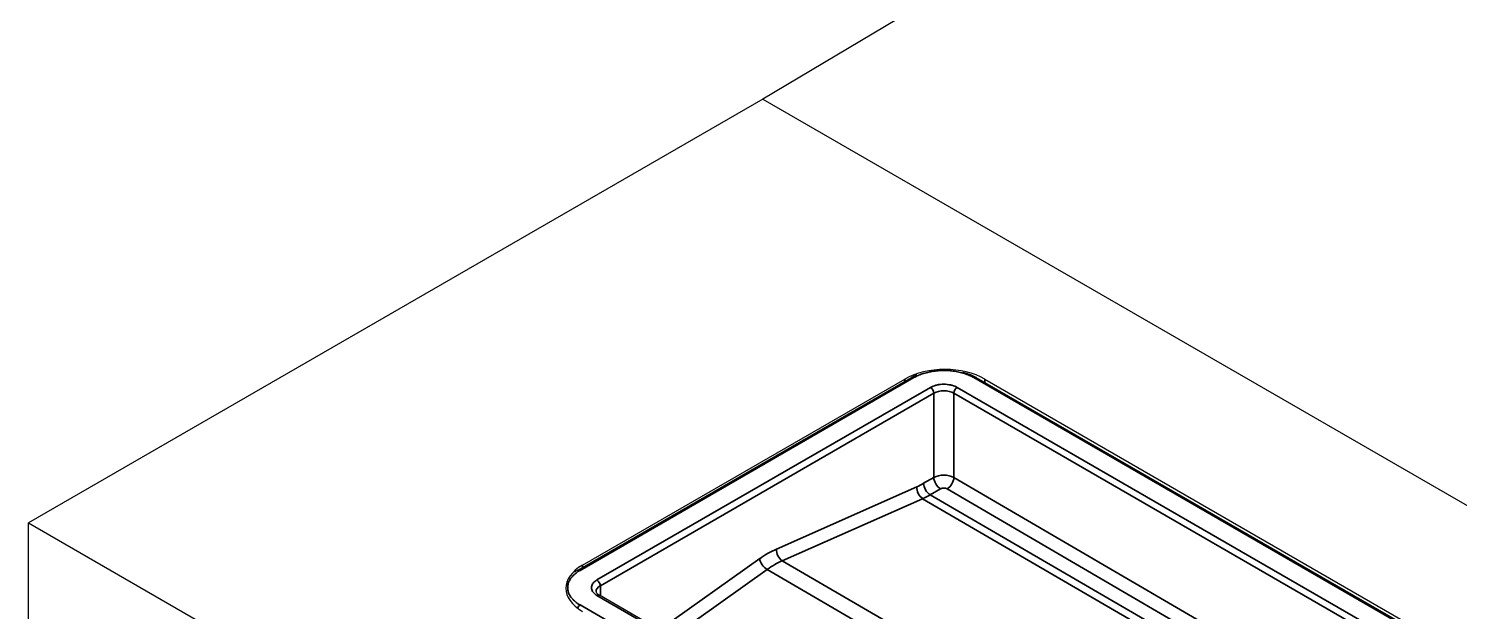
# Model space of a CAD drawing. Header units: millimetres. Extents: x 101 to 3000, y 150 to 4305.
# Drawn here: x 1536 to 1649.7, y 1413.9 to 1460.2 of the extents above; entities that cross this region are included whole.
import ezdxf

# ---------------------------------------------------------------- set-up
doc = ezdxf.new("R2010")
doc.units = ezdxf.units.MM
doc.header["$LTSCALE"] = 15
doc.layers.add('_Sichtbarkanten', color=7, linetype='Continuous', lineweight=25)
doc.layers.add('Sichtbar schmal (ISO)', color=7, linetype='Continuous', lineweight=35)

msp = doc.modelspace()

# ---------------------------------------------------------------- linework, layer by layer
at = {"layer": '_Sichtbarkanten'}
for p, q in [((2490.64, 1987.38), (1594.38, 1454.61)), ((1594.38, 1454.61), (1536.04, 1420.93)), ((1594.38, 1454.61), (2071.68, 1179.05)), ((1579.68, 1417.17), (1606.21, 1432.49)), ((1580.06, 1417.57), (1605.68, 1432.35)), ((1611.35, 1432.49), (2033.51, 1188.76)), ((1612.04, 1432.35), (2033.12, 1189.24)), ((1536.04, 1399.5), (1536.04, 1420.93)), ((1536.04, 1420.93), (2013.34, 1145.37)), ((2003.53, 1171.46), (1581.4, 1415.18))]:
    msp.add_line(p, q, dxfattribs=at)
for centre, major_axis, ratio, start_param, end_param in [((1608.86, 1430.52), (-4.5, 0), 0.57735, 3.926991, 5.497787), ((1583.24, 1415.73), (-4.5, 0), 0.57735, 5.497787, 7.068583), ((1582.27, 1415.47), (1.13, -0.01), 0.577021, 3.164843, 3.164876)]:
    msp.add_ellipse(centre, major_axis=major_axis, ratio=ratio, start_param=start_param, end_param=end_param, dxfattribs=at)
for points in [[(1606.21, 1432.49), (1606.35, 1432.57), (1606.5, 1432.64), (1606.66, 1432.71)], [(1579.45, 1417.03), (1579.52, 1417.08), (1579.6, 1417.13), (1579.68, 1417.17)]]:
    msp.add_open_spline(points, degree=3, dxfattribs=at)
for points, knots in [([(1610.27, 1432.92), (1610.42, 1432.88), (1610.57, 1432.83), (1610.94, 1432.7), (1611.16, 1432.6), (1611.35, 1432.49)], [0.5790483, 0.5790483, 0.5790483, 0.5790483, 0.646482, 0.646482, 0.7526541, 0.7526541, 0.7526541, 0.7526541]), ([(1581.15, 1415.46), (1581.15, 1415.44), (1581.15, 1415.41), (1581.2, 1415.34), (1581.23, 1415.31), (1581.3, 1415.25), (1581.34, 1415.21), (1581.4, 1415.18)], [0, 0, 0, 0, 0.0591393, 0.0591393, 0.091738, 0.091738, 0.126273, 0.126273, 0.126273, 0.126273])]:
    msp.add_open_spline(points, degree=3, knots=knots, dxfattribs=at)
at = {"layer": 'Sichtbar schmal (ISO)'}
for p, q in [((1606.39, 1432.47), (1579.87, 1417.15)), ((1607.72, 1431.69), (1581.21, 1416.39)), ((1605.68, 1432.35), (1605.68, 1432.18)), ((1609.84, 1431.69), (2031.97, 1187.97)), ((2033.32, 1188.74), (1611.17, 1432.47)), ((1612.04, 1432.09), (1612.04, 1432.35)), ((1607.98, 1431.24), (1581.48, 1415.93)), ((1607.98, 1431.24), (1607.98, 1424.54)), ((2031.71, 1187.52), (1609.57, 1431.24)), ((1609.57, 1431.24), (1609.57, 1424.54)), ((1606.63, 1423.79), (1595.47, 1418.85)), ((1607.98, 1424.54), (1607.17, 1424.07)), ((1608.51, 1423.63), (1607.7, 1423.16)), ((1768.23, 1330.75), (1609.04, 1423.63)), ((1768.76, 1331.65), (1609.57, 1424.54)), ((1607.09, 1422.85), (1595.94, 1417.92)), ((1607.09, 1422.85), (1624.93, 1412.45)), ((1607.7, 1423.16), (1625.53, 1412.76)), ((1594.14, 1418.09), (1586.19, 1412.42)), ((1605.62, 1412.27), (1595.94, 1417.92)), ((1580.06, 1417.39), (1580.06, 1417.57)), ((1594.73, 1417.22), (1587.18, 1411.84)), ((1604.41, 1411.57), (1594.73, 1417.22)), ((1581.5, 1415.12), (1581.48, 1415.93)), ((2003.34, 1171.44), (1581.21, 1415.16)), ((1579.87, 1414.4), (2002.02, 1170.67))]:
    msp.add_line(p, q, dxfattribs=at)
for centre, major_axis, ratio, start_param, end_param in [((1606.39, 1432.16), (-0.188, 0.325), 0.57735, 5.497787, 6.283185), ((1607.72, 1431.38), (0.187, -0.325), 0.57735, 0.802851, 2.356194), ((1608.78, 1430.77), (-1.13, 0), 0.584359, 3.927157, 5.497639), ((1609.84, 1431.38), (-0.187, -0.325), 0.57735, 3.926991, 5.480334), ((1611.17, 1432.16), (0.187, 0.325), 0.57735, 0, 0.785398), ((1608.78, 1424.09), (-1.12, 0), 0.564858, 3.927945, 5.498499), ((1607.16, 1423.5), (-0.304, 0.686), 0.638319, 0.867947, 2.416202), ((1607.09, 1429.63), (-3.28, -5.9), 0.587338, 0.662122, 0.776517), ((1607.7, 1423.77), (-0.375, 0.65), 0.57735, 0.802851, 2.350959), ((1608.51, 1424.24), (-0.375, 0.65), 0.57735, 0.802851, 2.350959), ((1609.04, 1424.24), (0.378, 0.648), 0.574372, 3.929641, 5.482984), ((1607.62, 1429.33), (-3.66, -6.54), 0.586051, 0.663298, 0.777689), ((1594.91, 1411.72), (-4.01, -7.2), 0.587338, 3.803714, 4.032507), ((1594.67, 1417.79), (-0.435, 0.611), 0.508834, 0.750857, 2.299113), ((1595.44, 1411.43), (-3.64, -6.56), 0.588623, 3.802531, 4.031336), ((1596, 1418.56), (-0.304, 0.686), 0.638319, 0.867947, 2.416202), ((1579.87, 1416.85), (-0.188, 0.325), 0.57735, 5.497787, 6.283194), ((1582.27, 1415.47), (1.13, -0.01), 0.577021, 2.362153, 3.164843), ((1581.21, 1416.08), (0.188, -0.325), 0.57735, 0.802851, 2.356194), ((1581.21, 1414.86), (0.188, 0.325), 0.57735, 0, 0.785398), ((1579.87, 1414.09), (0.187, 0.325), 0.57735, 0.785398, 1.691837)]:
    msp.add_ellipse(centre, major_axis=major_axis, ratio=ratio, start_param=start_param, end_param=end_param, dxfattribs=at)
for points, knots in [([(1611.17, 1432.47), (1611.05, 1432.53), (1610.93, 1432.59), (1610.8, 1432.65), (1610.68, 1432.7), (1610.54, 1432.75), (1610.4, 1432.8), (1610.26, 1432.84), (1610.12, 1432.88), (1609.97, 1432.91), (1609.82, 1432.95), (1609.67, 1432.97), (1609.51, 1432.99), (1609.51, 1432.99), (1609.5, 1432.99), (1609.5, 1432.99), (1609.35, 1433.01), (1609.19, 1433.03), (1609.04, 1433.03), (1609.03, 1433.03), (1609.03, 1433.03), (1609.02, 1433.03), (1608.87, 1433.04), (1608.72, 1433.04), (1608.56, 1433.03), (1608.56, 1433.03), (1608.55, 1433.03), (1608.54, 1433.03), (1608.39, 1433.03), (1608.24, 1433.01), (1608.09, 1433), (1608.08, 1433), (1608.07, 1432.99), (1608.06, 1432.99), (1607.92, 1432.98), (1607.77, 1432.95), (1607.63, 1432.92), (1607.62, 1432.92), (1607.61, 1432.92), (1607.6, 1432.91), (1607.46, 1432.88), (1607.32, 1432.85), (1607.19, 1432.81), (1607.18, 1432.81), (1607.17, 1432.8), (1607.16, 1432.8), (1607.02, 1432.76), (1606.9, 1432.71), (1606.77, 1432.66), (1606.77, 1432.65), (1606.76, 1432.65), (1606.75, 1432.65), (1606.63, 1432.59), (1606.51, 1432.53), (1606.39, 1432.47)], [0, 0, 0, 0, 0.090909, 0.090909, 0.090909, 0.181748, 0.181748, 0.181748, 0.271516, 0.271516, 0.271516, 0.361211, 0.361211, 0.361211, 0.363636, 0.363636, 0.363636, 0.450924, 0.450924, 0.450924, 0.454545, 0.454545, 0.454545, 0.540645, 0.540645, 0.540645, 0.545455, 0.545455, 0.545455, 0.63041, 0.63041, 0.63041, 0.636364, 0.636364, 0.636364, 0.719986, 0.719986, 0.719986, 0.727273, 0.727273, 0.727273, 0.811363, 0.811363, 0.811363, 0.818182, 0.818182, 0.818182, 0.904885, 0.904885, 0.904885, 0.909091, 0.909091, 0.909091, 1, 1, 1, 1]), ([(1609.84, 1431.69), (1609.78, 1431.73), (1609.71, 1431.76), (1609.64, 1431.79), (1609.57, 1431.82), (1609.5, 1431.84), (1609.42, 1431.86), (1609.34, 1431.88), (1609.25, 1431.9), (1609.17, 1431.91), (1609.08, 1431.93), (1609, 1431.94), (1608.91, 1431.94), (1608.82, 1431.95), (1608.74, 1431.95), (1608.65, 1431.94), (1608.56, 1431.94), (1608.48, 1431.93), (1608.39, 1431.92), (1608.31, 1431.9), (1608.22, 1431.88), (1608.14, 1431.86), (1608.06, 1431.84), (1607.99, 1431.82), (1607.92, 1431.79), (1607.85, 1431.76), (1607.78, 1431.73), (1607.72, 1431.69)], [0, 0, 0, 0, 0.111111, 0.111111, 0.111111, 0.222222, 0.222222, 0.222222, 0.333333, 0.333333, 0.333333, 0.444444, 0.444444, 0.444444, 0.555556, 0.555556, 0.555556, 0.666667, 0.666667, 0.666667, 0.777778, 0.777778, 0.777778, 0.888889, 0.888889, 0.888889, 1, 1, 1, 1]), ([(1579.87, 1417.15), (1579.75, 1417.09), (1579.65, 1417.02), (1579.55, 1416.94), (1579.46, 1416.87), (1579.37, 1416.79), (1579.29, 1416.71), (1579.22, 1416.63), (1579.15, 1416.55), (1579.09, 1416.46), (1579.04, 1416.37), (1578.99, 1416.29), (1578.96, 1416.2), (1578.96, 1416.19), (1578.96, 1416.19), (1578.96, 1416.19), (1578.92, 1416.1), (1578.9, 1416.01), (1578.89, 1415.92), (1578.89, 1415.92), (1578.89, 1415.92), (1578.89, 1415.91), (1578.88, 1415.83), (1578.88, 1415.74), (1578.89, 1415.65), (1578.89, 1415.65), (1578.89, 1415.64), (1578.89, 1415.64), (1578.9, 1415.55), (1578.92, 1415.46), (1578.95, 1415.38), (1578.95, 1415.37), (1578.95, 1415.37), (1578.96, 1415.36), (1578.99, 1415.28), (1579.03, 1415.19), (1579.08, 1415.11), (1579.08, 1415.11), (1579.09, 1415.1), (1579.09, 1415.09), (1579.14, 1415.01), (1579.21, 1414.93), (1579.28, 1414.86), (1579.28, 1414.85), (1579.29, 1414.85), (1579.29, 1414.84), (1579.37, 1414.76), (1579.45, 1414.69), (1579.54, 1414.62), (1579.54, 1414.61), (1579.55, 1414.61), (1579.55, 1414.61), (1579.65, 1414.53), (1579.75, 1414.46), (1579.87, 1414.4)], [0, 0, 0, 0, 0.090909, 0.090909, 0.090909, 0.1818, 0.1818, 0.1818, 0.271567, 0.271567, 0.271567, 0.361266, 0.361266, 0.361266, 0.363636, 0.363636, 0.363636, 0.450981, 0.450981, 0.450981, 0.454545, 0.454545, 0.454545, 0.540704, 0.540704, 0.540704, 0.545455, 0.545455, 0.545455, 0.630477, 0.630477, 0.630477, 0.636364, 0.636364, 0.636364, 0.720049, 0.720049, 0.720049, 0.727273, 0.727273, 0.727273, 0.811386, 0.811386, 0.811386, 0.818182, 0.818182, 0.818182, 0.904883, 0.904883, 0.904883, 0.909091, 0.909091, 0.909091, 1, 1, 1, 1]), ([(1581.21, 1416.39), (1581.15, 1416.35), (1581.09, 1416.31), (1581.04, 1416.27), (1580.99, 1416.23), (1580.95, 1416.19), (1580.91, 1416.14), (1580.88, 1416.1), (1580.85, 1416.05), (1580.82, 1416), (1580.8, 1415.95), (1580.78, 1415.9), (1580.78, 1415.85), (1580.77, 1415.8), (1580.77, 1415.75), (1580.78, 1415.7), (1580.79, 1415.65), (1580.8, 1415.6), (1580.82, 1415.55), (1580.85, 1415.5), (1580.88, 1415.45), (1580.91, 1415.41), (1580.95, 1415.36), (1581, 1415.32), (1581.05, 1415.28), (1581.1, 1415.23), (1581.15, 1415.2), (1581.21, 1415.16)], [0, 0, 0, 0, 0.111111, 0.111111, 0.111111, 0.222222, 0.222222, 0.222222, 0.333333, 0.333333, 0.333333, 0.444444, 0.444444, 0.444444, 0.555556, 0.555556, 0.555556, 0.666667, 0.666667, 0.666667, 0.777778, 0.777778, 0.777778, 0.888889, 0.888889, 0.888889, 1, 1, 1, 1])]:
    msp.add_open_spline(points, degree=3, knots=knots, dxfattribs=at)
msp.add_open_spline([(1609.04, 1423.63), (1609.02, 1423.64), (1608.99, 1423.66), (1608.92, 1423.68), (1608.85, 1423.69), (1608.78, 1423.7), (1608.7, 1423.69), (1608.63, 1423.68), (1608.57, 1423.66), (1608.53, 1423.64), (1608.51, 1423.63)], degree=3, dxfattribs=at)

doc.saveas('drawing.dxf')
